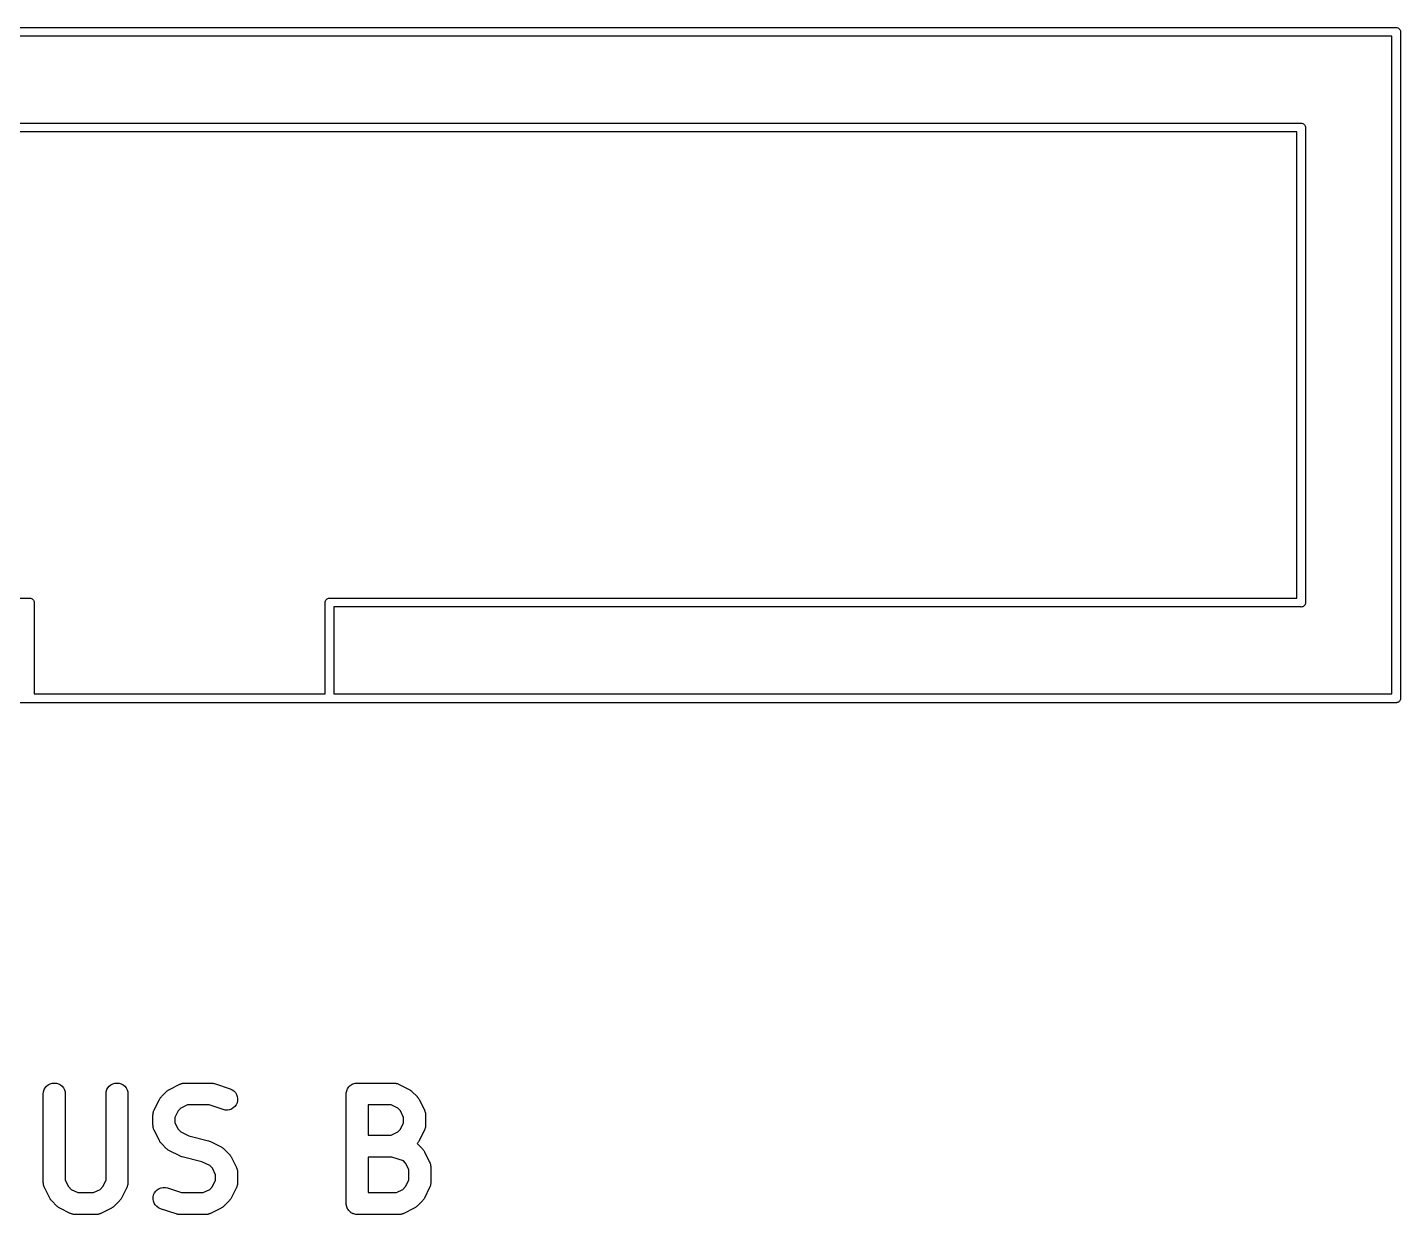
# Model space of a CAD drawing. Extents: x 0.26 to 6.88, y 0.69 to 3.68.
# Drawn here: x 5.243 to 5.982, y 0.692 to 1.332 of the extents above; entities that cross this region are included whole.
import ezdxf

# ---------------------------------------------------------------- set-up
doc = ezdxf.new("R2010")
doc.units = 0
doc.header["$MEASUREMENT"] = 0
doc.layers.add('BLACK', color=7, linetype='CONTINUOUS')

msp = doc.modelspace()

# ---------------------------------------------------------------- linework, layer by layer
at = {"layer": 'BLACK', "linetype": 'CONTINUOUS'}
for p, q in [((4.67, 1.33189), (5.98, 1.33189)), ((5.98, 1.33189), (5.98012, 1.3319)), ((5.98012, 1.3319), (5.98023, 1.33189)), ((5.98023, 1.33189), (5.98023, 1.33189)), ((5.98023, 1.33189), (5.98058, 1.33186)), ((5.98058, 1.33186), (5.98103, 1.33172)), ((5.98103, 1.33172), (5.98144, 1.3315)), ((5.98144, 1.3315), (5.9818, 1.33121)), ((5.9818, 1.33121), (5.98209, 1.33085)), ((5.97776, 1.32717), (4.67224, 1.32717)), ((5.97776, 0.972835), (5.97776, 1.32717)), ((5.98209, 1.33085), (5.98231, 1.33044)), ((5.98231, 1.33044), (5.98245, 1.32999)), ((5.98245, 1.32999), (5.98249, 1.32953)), ((5.98249, 1.32953), (5.98248, 1.32941)), ((5.98248, 1.32941), (5.98248, 0.970588)), ((4.72118, 1.28031), (5.92882, 1.28031)), ((5.92882, 1.28031), (5.92894, 1.28033)), ((5.92894, 1.28033), (5.92905, 1.28031)), ((5.92905, 1.28031), (5.92905, 1.28031)), ((5.92905, 1.28031), (5.9294, 1.28028)), ((5.9294, 1.28028), (5.92985, 1.28015)), ((5.92985, 1.28015), (5.93026, 1.27993)), ((5.93026, 1.27993), (5.93062, 1.27963)), ((5.93062, 1.27963), (5.93091, 1.27927)), ((5.93091, 1.27927), (5.93113, 1.27886)), ((5.92657, 1.27559), (4.72343, 1.27559)), ((5.92657, 1.02441), (5.92657, 1.27559)), ((5.93113, 1.27886), (5.93127, 1.27842)), ((5.93127, 1.27842), (5.93131, 1.27795)), ((5.93131, 1.27795), (5.9313, 1.27784)), ((5.9313, 1.27784), (5.9313, 1.02216)), ((4.72343, 1.02441), (5.24418, 1.02441)), ((5.24418, 1.02441), (5.24429, 1.02442)), ((5.24429, 1.02442), (5.24441, 1.02441)), ((5.24441, 1.02441), (5.24475, 1.02438)), ((5.24475, 1.02438), (5.2452, 1.02424)), ((5.2452, 1.02424), (5.24561, 1.02402)), ((5.24561, 1.02402), (5.24597, 1.02373)), ((5.24597, 1.02373), (5.24626, 1.02337)), ((5.24626, 1.02337), (5.24648, 1.02296)), ((5.24648, 1.02296), (5.24662, 1.02251)), ((5.24662, 1.02251), (5.24666, 1.02205)), ((5.24666, 1.02205), (5.24665, 1.02193)), ((5.24665, 1.02193), (5.24665, 0.972835)), ((5.40334, 1.02205), (5.40338, 1.02251)), ((5.40335, 1.02193), (5.40334, 1.02205)), ((5.40335, 0.972835), (5.40335, 1.02193)), ((5.40338, 1.02251), (5.40352, 1.02296)), ((5.40352, 1.02296), (5.40374, 1.02337)), ((5.40374, 1.02337), (5.40403, 1.02373)), ((5.40403, 1.02373), (5.40439, 1.02402)), ((5.40439, 1.02402), (5.4048, 1.02424)), ((5.4048, 1.02424), (5.40525, 1.02438)), ((5.40525, 1.02438), (5.40559, 1.02441)), ((5.40559, 1.02441), (5.40571, 1.02442)), ((5.40571, 1.02442), (5.40582, 1.02441)), ((5.40582, 1.02441), (5.92657, 1.02441)), ((5.93091, 1.02073), (5.93062, 1.02037)), ((5.93113, 1.02114), (5.93091, 1.02073)), ((5.93127, 1.02158), (5.93113, 1.02114)), ((5.9313, 1.02193), (5.93127, 1.02158)), ((5.9313, 1.02216), (5.93131, 1.02205)), ((5.93131, 1.02205), (5.9313, 1.02193)), ((5.9313, 1.02193), (5.9313, 1.02193)), ((5.92882, 1.01969), (5.40807, 1.01969)), ((5.40807, 1.01969), (5.40807, 0.972835)), ((5.92894, 1.01967), (5.92882, 1.01969)), ((5.9294, 1.01972), (5.92894, 1.01967)), ((5.92985, 1.01985), (5.9294, 1.01972)), ((5.93026, 1.02007), (5.92985, 1.01985)), ((5.93062, 1.02037), (5.93026, 1.02007)), ((5.24665, 0.972835), (5.40335, 0.972835)), ((5.40807, 0.972835), (5.97776, 0.972835)), ((5.9818, 0.968794), (5.98144, 0.968499)), ((5.98209, 0.969154), (5.9818, 0.968794)), ((5.98231, 0.969564), (5.98209, 0.969154)), ((5.98245, 0.970009), (5.98231, 0.969564)), ((5.98249, 0.970472), (5.98245, 0.970009)), ((5.98248, 0.970588), (5.98249, 0.970472)), ((5.24418, 0.96811), (4.67, 0.96811)), ((5.24429, 0.968099), (5.24418, 0.96811)), ((5.24441, 0.96811), (5.24429, 0.968099)), ((5.40559, 0.96811), (5.24441, 0.96811)), ((5.40571, 0.968099), (5.40559, 0.96811)), ((5.40582, 0.96811), (5.40571, 0.968099)), ((5.98, 0.96811), (5.40582, 0.96811)), ((5.98012, 0.968099), (5.98, 0.96811)), ((5.98033, 0.968119), (5.98012, 0.968099)), ((5.98058, 0.968144), (5.98033, 0.968119)), ((5.98103, 0.968279), (5.98058, 0.968144)), ((5.98144, 0.968499), (5.98103, 0.968279)), ((5.25338, 0.761559), (5.25427, 0.762281)), ((5.25427, 0.762281), (5.2553, 0.762815)), ((5.2553, 0.762815), (5.2564, 0.763141)), ((5.2564, 0.763141), (5.25755, 0.763245)), ((5.25755, 0.763245), (5.2587, 0.763125)), ((5.2587, 0.763125), (5.2598, 0.762784)), ((5.2598, 0.762784), (5.26081, 0.762236)), ((5.26081, 0.762236), (5.2617, 0.761501)), ((5.28712, 0.761559), (5.28802, 0.762281)), ((5.28802, 0.762281), (5.28904, 0.762815)), ((5.28904, 0.762815), (5.29015, 0.763141)), ((5.29015, 0.763141), (5.2913, 0.763245)), ((5.2913, 0.763245), (5.29244, 0.763125)), ((5.29244, 0.763125), (5.29354, 0.762784)), ((5.29354, 0.762784), (5.29456, 0.762236)), ((5.29456, 0.762236), (5.29544, 0.761501)), ((5.31955, 0.75981), (5.32517, 0.762622)), ((5.32517, 0.762622), (5.32525, 0.762658)), ((5.32525, 0.762658), (5.32541, 0.762718)), ((5.32541, 0.762718), (5.32556, 0.7628)), ((5.32556, 0.7628), (5.32595, 0.762916)), ((5.32595, 0.762916), (5.32633, 0.763055)), ((5.32633, 0.763055), (5.3265, 0.763083)), ((5.3265, 0.763083), (5.32667, 0.763133)), ((5.32667, 0.763133), (5.32707, 0.763172)), ((5.32707, 0.763172), (5.32747, 0.763235)), ((5.32747, 0.763235), (5.32764, 0.763228)), ((5.32764, 0.763228), (5.32781, 0.763245)), ((5.32781, 0.763245), (5.34187, 0.763245)), ((5.34187, 0.763245), (5.34196, 0.763245)), ((5.34196, 0.763245), (5.34229, 0.763208)), ((5.34229, 0.763208), (5.34262, 0.763198)), ((5.34262, 0.763198), (5.34286, 0.763144)), ((5.34286, 0.763144), (5.3431, 0.763116)), ((5.3431, 0.763116), (5.34342, 0.763016)), ((5.34342, 0.763016), (5.34374, 0.762942)), ((5.34374, 0.762942), (5.35218, 0.76013)), ((5.41648, 0.761559), (5.41691, 0.761908)), ((5.41691, 0.761908), (5.41734, 0.762259)), ((5.41734, 0.762259), (5.41736, 0.762268)), ((5.41736, 0.762268), (5.41738, 0.762281)), ((5.41738, 0.762281), (5.41787, 0.762539)), ((5.41787, 0.762539), (5.41836, 0.7628)), ((5.41836, 0.7628), (5.41838, 0.762806)), ((5.41838, 0.762806), (5.4184, 0.762815)), ((5.4184, 0.762815), (5.41894, 0.762972)), ((5.41894, 0.762972), (5.41947, 0.763133)), ((5.41947, 0.763133), (5.41949, 0.763135)), ((5.41949, 0.763135), (5.41951, 0.763141)), ((5.41951, 0.763141), (5.42006, 0.763191)), ((5.42006, 0.763191), (5.42061, 0.763245)), ((5.42061, 0.763245), (5.4403, 0.763245)), ((5.4403, 0.763245), (5.44038, 0.763245)), ((5.44038, 0.763245), (5.44055, 0.763225)), ((5.44055, 0.763225), (5.44073, 0.76323)), ((5.44073, 0.76323), (5.44112, 0.763161)), ((5.44112, 0.763161), (5.44153, 0.763116)), ((5.44153, 0.763116), (5.44169, 0.763064)), ((5.44169, 0.763064), (5.44186, 0.763034)), ((5.44186, 0.763034), (5.44224, 0.76289)), ((5.44224, 0.76289), (5.44262, 0.762768)), ((5.44262, 0.762768), (5.44278, 0.762684)), ((5.44278, 0.762684), (5.44294, 0.762622)), ((5.44294, 0.762622), (5.44856, 0.75981)), ((5.2516, 0.757422), (5.25173, 0.758568)), ((5.2516, 0.75734), (5.2516, 0.757422)), ((5.2516, 0.709533), (5.2516, 0.75734)), ((5.25173, 0.758568), (5.25208, 0.759666)), ((5.25208, 0.759666), (5.25264, 0.760676)), ((5.25264, 0.760676), (5.25338, 0.761559)), ((5.2617, 0.761501), (5.26243, 0.760608)), ((5.26243, 0.760608), (5.26297, 0.75959)), ((5.26297, 0.75959), (5.2633, 0.758487)), ((5.2633, 0.758487), (5.26341, 0.75734)), ((5.26341, 0.75734), (5.26341, 0.710927)), ((5.28535, 0.757422), (5.28548, 0.758568)), ((5.28535, 0.75734), (5.28535, 0.757422)), ((5.28535, 0.710927), (5.28535, 0.75734)), ((5.28548, 0.758568), (5.28583, 0.759666)), ((5.28583, 0.759666), (5.28638, 0.760676)), ((5.28638, 0.760676), (5.28712, 0.761559)), ((5.29544, 0.761501), (5.29617, 0.760608)), ((5.29617, 0.760608), (5.29671, 0.75959)), ((5.29671, 0.75959), (5.29705, 0.758487)), ((5.29705, 0.758487), (5.29716, 0.75734)), ((5.29716, 0.75734), (5.29716, 0.709533)), ((5.31128, 0.748732), (5.31409, 0.754356)), ((5.31409, 0.754356), (5.31413, 0.75443)), ((5.31413, 0.75443), (5.31431, 0.754708)), ((5.31431, 0.754708), (5.31447, 0.755001)), ((5.31447, 0.755001), (5.31462, 0.755191)), ((5.31462, 0.755191), (5.31476, 0.755397)), ((5.31476, 0.755397), (5.31499, 0.755635)), ((5.31499, 0.755635), (5.3152, 0.755891)), ((5.3152, 0.755891), (5.31801, 0.758703)), ((5.31801, 0.758703), (5.31807, 0.758761)), ((5.31807, 0.758761), (5.31833, 0.758968)), ((5.31833, 0.758968), (5.31857, 0.759196)), ((5.31857, 0.759196), (5.31878, 0.759327)), ((5.31878, 0.759327), (5.31897, 0.75948)), ((5.31897, 0.75948), (5.31927, 0.759633)), ((5.31927, 0.759633), (5.31955, 0.75981)), ((5.35218, 0.76013), (5.35225, 0.760103)), ((5.35225, 0.760103), (5.3533, 0.759619)), ((5.3533, 0.759619), (5.35423, 0.758941)), ((5.35423, 0.758941), (5.35502, 0.758095)), ((5.35502, 0.758095), (5.35562, 0.757113)), ((5.35562, 0.757113), (5.35602, 0.756033)), ((5.35602, 0.756033), (5.3562, 0.754895)), ((5.3562, 0.754895), (5.35616, 0.753743)), ((5.41471, 0.757422), (5.41477, 0.757975)), ((5.41471, 0.757382), (5.41471, 0.757422)), ((5.41471, 0.757381), (5.41471, 0.757382)), ((5.41471, 0.75738), (5.41471, 0.757381)), ((5.41471, 0.75734), (5.41471, 0.75738)), ((5.41471, 0.698285), (5.41471, 0.75734)), ((5.41477, 0.757975), (5.41483, 0.758527)), ((5.41483, 0.758547), (5.41484, 0.758568)), ((5.41483, 0.758527), (5.41483, 0.758547)), ((5.41484, 0.758568), (5.415, 0.759098)), ((5.415, 0.759098), (5.41517, 0.759628)), ((5.41517, 0.759628), (5.41518, 0.759646)), ((5.41518, 0.759646), (5.41519, 0.759666)), ((5.41519, 0.759666), (5.41545, 0.760153)), ((5.41545, 0.760153), (5.41572, 0.760642)), ((5.41572, 0.760642), (5.41573, 0.760658)), ((5.41573, 0.760658), (5.41574, 0.760676)), ((5.41574, 0.760676), (5.4161, 0.761102)), ((5.4161, 0.761102), (5.41645, 0.76153)), ((5.41645, 0.76153), (5.41647, 0.761543)), ((5.41647, 0.761543), (5.41648, 0.761559)), ((5.44856, 0.75981), (5.44864, 0.759772)), ((5.44864, 0.759772), (5.44892, 0.759592)), ((5.44892, 0.759592), (5.44921, 0.759435)), ((5.44921, 0.759435), (5.4494, 0.759279)), ((5.4494, 0.759279), (5.4496, 0.759145)), ((5.4496, 0.759145), (5.44984, 0.758914)), ((5.44984, 0.758914), (5.4501, 0.758703)), ((5.4501, 0.758703), (5.45291, 0.755891)), ((5.45291, 0.755891), (5.45297, 0.755833)), ((5.45297, 0.755833), (5.45318, 0.755573)), ((5.45318, 0.755573), (5.4534, 0.755332)), ((5.4534, 0.755332), (5.45353, 0.755124)), ((5.45353, 0.755124), (5.45369, 0.754932)), ((5.45369, 0.754932), (5.45384, 0.754637)), ((5.45384, 0.754637), (5.45402, 0.754356)), ((5.45402, 0.754356), (5.45683, 0.748732)), ((5.31067, 0.74652), (5.31074, 0.746918)), ((5.31074, 0.746918), (5.31079, 0.747319)), ((5.31079, 0.747319), (5.31084, 0.747485)), ((5.31084, 0.747485), (5.31087, 0.747656)), ((5.31087, 0.747656), (5.31101, 0.748033)), ((5.31101, 0.748033), (5.31114, 0.748418)), ((5.31114, 0.748418), (5.31122, 0.74857)), ((5.31122, 0.74857), (5.31128, 0.748732)), ((5.32423, 0.748217), (5.32247, 0.744697)), ((5.32569, 0.749674), (5.32423, 0.748217)), ((5.32921, 0.751434), (5.32569, 0.749674)), ((5.34091, 0.751434), (5.32921, 0.751434)), ((5.34844, 0.748925), (5.34091, 0.751434)), ((5.34957, 0.748669), (5.34844, 0.748925)), ((5.35072, 0.748636), (5.34957, 0.748669)), ((5.35185, 0.748828), (5.35072, 0.748636)), ((5.35293, 0.749236), (5.35185, 0.748828)), ((5.35391, 0.749846), (5.35293, 0.749236)), ((5.35475, 0.750635), (5.35391, 0.749846)), ((5.35542, 0.751572), (5.35475, 0.750635)), ((5.3559, 0.752621), (5.35542, 0.751572)), ((5.35616, 0.753743), (5.3559, 0.752621)), ((5.42652, 0.751434), (5.42652, 0.735124)), ((5.4389, 0.751434), (5.42652, 0.751434)), ((5.44242, 0.749674), (5.4389, 0.751434)), ((5.44388, 0.748217), (5.44242, 0.749674)), ((5.44564, 0.744697), (5.44388, 0.748217)), ((5.45683, 0.748732), (5.45687, 0.748658)), ((5.45687, 0.748658), (5.45692, 0.748495)), ((5.45692, 0.748495), (5.45701, 0.748342)), ((5.45701, 0.748342), (5.45712, 0.747955)), ((5.45712, 0.747955), (5.45726, 0.747576)), ((5.45726, 0.747576), (5.45729, 0.747404)), ((5.45729, 0.747404), (5.45734, 0.747238)), ((5.45734, 0.747238), (5.45738, 0.746836)), ((5.45738, 0.746836), (5.45744, 0.746438)), ((5.31066, 0.746174), (5.31068, 0.746346)), ((5.31066, 0.746091), (5.31066, 0.746174)), ((5.31066, 0.740467), (5.31066, 0.746091)), ((5.31067, 0.740294), (5.31066, 0.740467)), ((5.31068, 0.746346), (5.31067, 0.74652)), ((5.31067, 0.74012), (5.31067, 0.740294)), ((5.31073, 0.739721), (5.31067, 0.74012)), ((5.31077, 0.73932), (5.31073, 0.739721)), ((5.32247, 0.744697), (5.32247, 0.741861)), ((5.32247, 0.741861), (5.32423, 0.738341)), ((5.44388, 0.738341), (5.44564, 0.741861)), ((5.44564, 0.741861), (5.44564, 0.744697)), ((5.45737, 0.73964), (5.45732, 0.739239)), ((5.45744, 0.740038), (5.45737, 0.73964)), ((5.45745, 0.740384), (5.45743, 0.740212)), ((5.45743, 0.740212), (5.45744, 0.740038)), ((5.45744, 0.746438), (5.45744, 0.746264)), ((5.45744, 0.746264), (5.45745, 0.746091)), ((5.45745, 0.746091), (5.45745, 0.740467)), ((5.45745, 0.740467), (5.45745, 0.740384)), ((5.31082, 0.739154), (5.31077, 0.73932)), ((5.31085, 0.738982), (5.31082, 0.739154)), ((5.31099, 0.738603), (5.31085, 0.738982)), ((5.3111, 0.738216), (5.31099, 0.738603)), ((5.31119, 0.738063), (5.3111, 0.738216)), ((5.31125, 0.7379), (5.31119, 0.738063)), ((5.31128, 0.737826), (5.31125, 0.7379)), ((5.31409, 0.732201), (5.31128, 0.737826)), ((5.31427, 0.731921), (5.31409, 0.732201)), ((5.32423, 0.738341), (5.32569, 0.736884)), ((5.32569, 0.736884), (5.32987, 0.73479)), ((5.32987, 0.73479), (5.34049, 0.732135)), ((5.34049, 0.732135), (5.34057, 0.732115)), ((5.34057, 0.732115), (5.3406, 0.732105)), ((5.3406, 0.732105), (5.34063, 0.732101)), ((5.34063, 0.732101), (5.34114, 0.731904)), ((5.42652, 0.735124), (5.4389, 0.735124)), ((5.4389, 0.735124), (5.44242, 0.736884)), ((5.44242, 0.736884), (5.44388, 0.738341)), ((5.45398, 0.732128), (5.4538, 0.73185)), ((5.45402, 0.732202), (5.45398, 0.732128)), ((5.45683, 0.737826), (5.45402, 0.732202)), ((5.45689, 0.737988), (5.45683, 0.737826)), ((5.45697, 0.73814), (5.45689, 0.737988)), ((5.4571, 0.738525), (5.45697, 0.73814)), ((5.45724, 0.738902), (5.4571, 0.738525)), ((5.45727, 0.739073), (5.45724, 0.738902)), ((5.45732, 0.739239), (5.45727, 0.739073)), ((5.31442, 0.731626), (5.31427, 0.731921)), ((5.31458, 0.731434), (5.31442, 0.731626)), ((5.31471, 0.731226), (5.31458, 0.731434)), ((5.31494, 0.730984), (5.31471, 0.731226)), ((5.31514, 0.730725), (5.31494, 0.730984)), ((5.3152, 0.730667), (5.31514, 0.730725)), ((5.31801, 0.727855), (5.3152, 0.730667)), ((5.31827, 0.727644), (5.31801, 0.727855)), ((5.31851, 0.727413), (5.31827, 0.727644)), ((5.31871, 0.727279), (5.31851, 0.727413)), ((5.3189, 0.727123), (5.31871, 0.727279)), ((5.31919, 0.726966), (5.3189, 0.727123)), ((5.31947, 0.726786), (5.31919, 0.726966)), ((5.31955, 0.726748), (5.31947, 0.726786)), ((5.32517, 0.723936), (5.31955, 0.726748)), ((5.34114, 0.731904), (5.34165, 0.731712)), ((5.34165, 0.731712), (5.34168, 0.731698)), ((5.34168, 0.731698), (5.3417, 0.731688)), ((5.3417, 0.731688), (5.34733, 0.728876)), ((5.34733, 0.728876), (5.3474, 0.728839)), ((5.3474, 0.728839), (5.34768, 0.728658)), ((5.34768, 0.728658), (5.34797, 0.728501)), ((5.34797, 0.728501), (5.34816, 0.728345)), ((5.34816, 0.728345), (5.34837, 0.728211)), ((5.34837, 0.728211), (5.3486, 0.72798)), ((5.3486, 0.72798), (5.34886, 0.72777)), ((5.34886, 0.72777), (5.35167, 0.724958)), ((5.35167, 0.724958), (5.35173, 0.724899)), ((5.35173, 0.724899), (5.35194, 0.72464)), ((5.45291, 0.730667), (5.45286, 0.73062)), ((5.45286, 0.73062), (5.45291, 0.730582)), ((5.45312, 0.730923), (5.45291, 0.730667)), ((5.45291, 0.730582), (5.45572, 0.72777)), ((5.45335, 0.731161), (5.45312, 0.730923)), ((5.45349, 0.731367), (5.45335, 0.731161)), ((5.45364, 0.731557), (5.45349, 0.731367)), ((5.4538, 0.73185), (5.45364, 0.731557)), ((5.45572, 0.72777), (5.45578, 0.727711)), ((5.45578, 0.727711), (5.45599, 0.727452)), ((5.45599, 0.727452), (5.45622, 0.727211)), ((5.45622, 0.727211), (5.45635, 0.727002)), ((5.45635, 0.727002), (5.4565, 0.72681)), ((5.4565, 0.72681), (5.45665, 0.726516)), ((5.45665, 0.726516), (5.45683, 0.726235)), ((5.45683, 0.726235), (5.45964, 0.720611)), ((5.3252, 0.723926), (5.32517, 0.723936)), ((5.32522, 0.723912), (5.3252, 0.723926)), ((5.32573, 0.723721), (5.32522, 0.723912)), ((5.32625, 0.723524), (5.32573, 0.723721)), ((5.32627, 0.723519), (5.32625, 0.723524)), ((5.3263, 0.72351), (5.32627, 0.723519)), ((5.32638, 0.723489), (5.3263, 0.72351)), ((5.337, 0.720834), (5.32638, 0.723489)), ((5.34119, 0.71874), (5.337, 0.720834)), ((5.34264, 0.717284), (5.34119, 0.71874)), ((5.3444, 0.713763), (5.34264, 0.717284)), ((5.35194, 0.72464), (5.35217, 0.724398)), ((5.35217, 0.724398), (5.3523, 0.72419)), ((5.3523, 0.72419), (5.35245, 0.723998)), ((5.35245, 0.723998), (5.3526, 0.723704)), ((5.3526, 0.723704), (5.35278, 0.723423)), ((5.35278, 0.723423), (5.35559, 0.717799)), ((5.35559, 0.717799), (5.35563, 0.717724)), ((5.35563, 0.717724), (5.35569, 0.717562)), ((5.35569, 0.717562), (5.35577, 0.717408)), ((5.35577, 0.717408), (5.35589, 0.717021)), ((5.42652, 0.723313), (5.42652, 0.70419)), ((5.43934, 0.723313), (5.42652, 0.723313)), ((5.44554, 0.721244), (5.43934, 0.723313)), ((5.44669, 0.720096), (5.44554, 0.721244)), ((5.44845, 0.716576), (5.44669, 0.720096)), ((5.45964, 0.720611), (5.45968, 0.720537)), ((5.45968, 0.720537), (5.45974, 0.720374)), ((5.45974, 0.720374), (5.45982, 0.72022)), ((5.45982, 0.72022), (5.45994, 0.719833)), ((5.45994, 0.719833), (5.46007, 0.719455)), ((5.46007, 0.719455), (5.4601, 0.719283)), ((5.4601, 0.719283), (5.46015, 0.719117)), ((5.46015, 0.719117), (5.46019, 0.718715)), ((5.46019, 0.718715), (5.46025, 0.718316)), ((5.46025, 0.718316), (5.46025, 0.718143)), ((5.46025, 0.718143), (5.46026, 0.71797)), ((5.46026, 0.71797), (5.46026, 0.709533)), ((5.26341, 0.710927), (5.26517, 0.707407)), ((5.28359, 0.707407), (5.28535, 0.710927)), ((5.34264, 0.707407), (5.3444, 0.710927)), ((5.3444, 0.710927), (5.3444, 0.713763)), ((5.35589, 0.717021), (5.35603, 0.716643)), ((5.35603, 0.716643), (5.35605, 0.716471)), ((5.35605, 0.716471), (5.3561, 0.716305)), ((5.3561, 0.716305), (5.35614, 0.715903)), ((5.35614, 0.715903), (5.3562, 0.715504)), ((5.3562, 0.715504), (5.3562, 0.715331)), ((5.3562, 0.715331), (5.35621, 0.715157)), ((5.35621, 0.715157), (5.35621, 0.709533)), ((5.44669, 0.707407), (5.44845, 0.710927)), ((5.44845, 0.710927), (5.44845, 0.716576)), ((5.25162, 0.70936), (5.2516, 0.709533)), ((5.25161, 0.709187), (5.25162, 0.70936)), ((5.25168, 0.708788), (5.25161, 0.709187)), ((5.25172, 0.708386), (5.25168, 0.708788)), ((5.25177, 0.70822), (5.25172, 0.708386)), ((5.25179, 0.708048), (5.25177, 0.70822)), ((5.25193, 0.707669), (5.25179, 0.708048)), ((5.25205, 0.707283), (5.25193, 0.707669)), ((5.25213, 0.707129), (5.25205, 0.707283)), ((5.25219, 0.706966), (5.25213, 0.707129)), ((5.25223, 0.706892), (5.25219, 0.706966)), ((5.25504, 0.701268), (5.25223, 0.706892)), ((5.26517, 0.707407), (5.26663, 0.70595)), ((5.26663, 0.70595), (5.27015, 0.70419)), ((5.27015, 0.70419), (5.27861, 0.70419)), ((5.27861, 0.70419), (5.28213, 0.70595)), ((5.28213, 0.70595), (5.28359, 0.707407)), ((5.29654, 0.706892), (5.29372, 0.701268)), ((5.2966, 0.707055), (5.29654, 0.706892)), ((5.29668, 0.707207), (5.2966, 0.707055)), ((5.2968, 0.707591), (5.29668, 0.707207)), ((5.29695, 0.707968), (5.2968, 0.707591)), ((5.29698, 0.70814), (5.29695, 0.707968)), ((5.29703, 0.708305), (5.29698, 0.70814)), ((5.29708, 0.708706), (5.29703, 0.708305)), ((5.29714, 0.709104), (5.29708, 0.708706)), ((5.29716, 0.709451), (5.29714, 0.709278)), ((5.29714, 0.709278), (5.29714, 0.709104)), ((5.29716, 0.709533), (5.29716, 0.709451)), ((5.31071, 0.701881), (5.31097, 0.703003)), ((5.31097, 0.703003), (5.31145, 0.704053)), ((5.31145, 0.704053), (5.31212, 0.704989)), ((5.31212, 0.704989), (5.31296, 0.705778)), ((5.31296, 0.705778), (5.31394, 0.706388)), ((5.31394, 0.706388), (5.31502, 0.706797)), ((5.31502, 0.706797), (5.31616, 0.706988)), ((5.31616, 0.706988), (5.31731, 0.706955)), ((5.31731, 0.706955), (5.31843, 0.706699)), ((5.31843, 0.706699), (5.32596, 0.70419)), ((5.32596, 0.70419), (5.33767, 0.70419)), ((5.33767, 0.70419), (5.34119, 0.70595)), ((5.34119, 0.70595), (5.34264, 0.707407)), ((5.35559, 0.706892), (5.35278, 0.701268)), ((5.35565, 0.707055), (5.35559, 0.706892)), ((5.35574, 0.707207), (5.35565, 0.707055)), ((5.35586, 0.707591), (5.35574, 0.707207)), ((5.356, 0.707968), (5.35586, 0.707591)), ((5.35603, 0.70814), (5.356, 0.707968)), ((5.35609, 0.708305), (5.35603, 0.70814)), ((5.35613, 0.708706), (5.35609, 0.708305)), ((5.3562, 0.709104), (5.35613, 0.708706)), ((5.35621, 0.709451), (5.35619, 0.709278)), ((5.35619, 0.709278), (5.3562, 0.709104)), ((5.35621, 0.709533), (5.35621, 0.709451)), ((5.42652, 0.70419), (5.44172, 0.70419)), ((5.44172, 0.70419), (5.44524, 0.70595)), ((5.44524, 0.70595), (5.44669, 0.707407)), ((5.45964, 0.706892), (5.45683, 0.701268)), ((5.4597, 0.707055), (5.45964, 0.706892)), ((5.45979, 0.707207), (5.4597, 0.707055)), ((5.45991, 0.707591), (5.45979, 0.707207)), ((5.46005, 0.707968), (5.45991, 0.707591)), ((5.46008, 0.70814), (5.46005, 0.707968)), ((5.46014, 0.708305), (5.46008, 0.70814)), ((5.46018, 0.708706), (5.46014, 0.708305)), ((5.46025, 0.709104), (5.46018, 0.708706)), ((5.46026, 0.709451), (5.46024, 0.709278)), ((5.46024, 0.709278), (5.46025, 0.709104)), ((5.46026, 0.709533), (5.46026, 0.709451)), ((5.25522, 0.700987), (5.25504, 0.701268)), ((5.25537, 0.700693), (5.25522, 0.700987)), ((5.25552, 0.7005), (5.25537, 0.700693)), ((5.25565, 0.700292), (5.25552, 0.7005)), ((5.25588, 0.700051), (5.25565, 0.700292)), ((5.25609, 0.699792), (5.25588, 0.700051)), ((5.25614, 0.699733), (5.25609, 0.699792)), ((5.25896, 0.696921), (5.25614, 0.699733)), ((5.25921, 0.69671), (5.25896, 0.696921)), ((5.25945, 0.696479), (5.25921, 0.69671)), ((5.25966, 0.696345), (5.25945, 0.696479)), ((5.25985, 0.696189), (5.25966, 0.696345)), ((5.26014, 0.696033), (5.25985, 0.696189)), ((5.26042, 0.695852), (5.26014, 0.696033)), ((5.26049, 0.695815), (5.26042, 0.695852)), ((5.26612, 0.693003), (5.26049, 0.695815)), ((5.28827, 0.695815), (5.28265, 0.693003)), ((5.28855, 0.695991), (5.28827, 0.695815)), ((5.28885, 0.696144), (5.28855, 0.695991)), ((5.28904, 0.696298), (5.28885, 0.696144)), ((5.28925, 0.696428), (5.28904, 0.696298)), ((5.28949, 0.696656), (5.28925, 0.696428)), ((5.28975, 0.696863), (5.28949, 0.696656)), ((5.28981, 0.696921), (5.28975, 0.696863)), ((5.29262, 0.699733), (5.28981, 0.696921)), ((5.29283, 0.699989), (5.29262, 0.699733)), ((5.29306, 0.700227), (5.29283, 0.699989)), ((5.29319, 0.700434), (5.29306, 0.700227)), ((5.29335, 0.700624), (5.29319, 0.700434)), ((5.29351, 0.700916), (5.29335, 0.700624)), ((5.29369, 0.701194), (5.29351, 0.700916)), ((5.29372, 0.701268), (5.29369, 0.701194)), ((5.31067, 0.70073), (5.31071, 0.701881)), ((5.31085, 0.699592), (5.31067, 0.70073)), ((5.31125, 0.698511), (5.31085, 0.699592)), ((5.31186, 0.697529), (5.31125, 0.698511)), ((5.31264, 0.696683), (5.31186, 0.697529)), ((5.31357, 0.696005), (5.31264, 0.696683)), ((5.31462, 0.695521), (5.31357, 0.696005)), ((5.3147, 0.695494), (5.31462, 0.695521)), ((5.32313, 0.692682), (5.3147, 0.695494)), ((5.34733, 0.695815), (5.3417, 0.693003)), ((5.34761, 0.695991), (5.34733, 0.695815)), ((5.3479, 0.696144), (5.34761, 0.695991)), ((5.34809, 0.696298), (5.3479, 0.696144)), ((5.3483, 0.696428), (5.34809, 0.696298)), ((5.34854, 0.696656), (5.3483, 0.696428)), ((5.3488, 0.696863), (5.34854, 0.696656)), ((5.34886, 0.696921), (5.3488, 0.696863)), ((5.35167, 0.699733), (5.34886, 0.696921)), ((5.35188, 0.699989), (5.35167, 0.699733)), ((5.35211, 0.700227), (5.35188, 0.699989)), ((5.35225, 0.700434), (5.35211, 0.700227)), ((5.3524, 0.700624), (5.35225, 0.700434)), ((5.35256, 0.700916), (5.3524, 0.700624)), ((5.35274, 0.701194), (5.35256, 0.700916)), ((5.35278, 0.701268), (5.35274, 0.701194)), ((5.41476, 0.697731), (5.41471, 0.698285)), ((5.41481, 0.697178), (5.41476, 0.697731)), ((5.41482, 0.697158), (5.41481, 0.697178)), ((5.41482, 0.697138), (5.41482, 0.697158)), ((5.41498, 0.696607), (5.41482, 0.697138)), ((5.41514, 0.696072), (5.41498, 0.696607)), ((5.41515, 0.696054), (5.41514, 0.696072)), ((5.41515, 0.696034), (5.41515, 0.696054)), ((5.41541, 0.695544), (5.41515, 0.696034)), ((5.41567, 0.695051), (5.41541, 0.695544)), ((5.45138, 0.695815), (5.44575, 0.693003)), ((5.45166, 0.695991), (5.45138, 0.695815)), ((5.45195, 0.696144), (5.45166, 0.695991)), ((5.45214, 0.696297), (5.45195, 0.696144)), ((5.45235, 0.696428), (5.45214, 0.696297)), ((5.45259, 0.696656), (5.45235, 0.696428)), ((5.45285, 0.696863), (5.45259, 0.696656)), ((5.45291, 0.696921), (5.45285, 0.696863)), ((5.45572, 0.699733), (5.45291, 0.696921)), ((5.45593, 0.699989), (5.45572, 0.699733)), ((5.45616, 0.700227), (5.45593, 0.699989)), ((5.4563, 0.700434), (5.45616, 0.700227)), ((5.45645, 0.700624), (5.4563, 0.700434)), ((5.45661, 0.700916), (5.45645, 0.700624)), ((5.45679, 0.701194), (5.45661, 0.700916)), ((5.45683, 0.701268), (5.45679, 0.701194)), ((5.26628, 0.69294), (5.26612, 0.693003)), ((5.26643, 0.692857), (5.26628, 0.69294)), ((5.26682, 0.692735), (5.26643, 0.692857)), ((5.26719, 0.69259), (5.26682, 0.692735)), ((5.26736, 0.692561), (5.26719, 0.69259)), ((5.26753, 0.692508), (5.26736, 0.692561)), ((5.26793, 0.692463), (5.26753, 0.692508)), ((5.26833, 0.692395), (5.26793, 0.692463)), ((5.2685, 0.692399), (5.26833, 0.692395)), ((5.26867, 0.69238), (5.2685, 0.692399)), ((5.26876, 0.692379), (5.26867, 0.69238)), ((5.28001, 0.692379), (5.26876, 0.692379)), ((5.28018, 0.692396), (5.28001, 0.692379)), ((5.28035, 0.692389), (5.28018, 0.692396)), ((5.28075, 0.692452), (5.28035, 0.692389)), ((5.28115, 0.692492), (5.28075, 0.692452)), ((5.28132, 0.692542), (5.28115, 0.692492)), ((5.28149, 0.692569), (5.28132, 0.692542)), ((5.28187, 0.692708), (5.28149, 0.692569)), ((5.28226, 0.692825), (5.28187, 0.692708)), ((5.28241, 0.692906), (5.28226, 0.692825)), ((5.28257, 0.692966), (5.28241, 0.692906)), ((5.28265, 0.693003), (5.28257, 0.692966)), ((5.32346, 0.692609), (5.32313, 0.692682)), ((5.32377, 0.692508), (5.32346, 0.692609)), ((5.32402, 0.692481), (5.32377, 0.692508)), ((5.32426, 0.692426), (5.32402, 0.692481)), ((5.32459, 0.692417), (5.32426, 0.692426)), ((5.32492, 0.69238), (5.32459, 0.692417)), ((5.325, 0.692379), (5.32492, 0.69238)), ((5.33906, 0.692379), (5.325, 0.692379)), ((5.33923, 0.692396), (5.33906, 0.692379)), ((5.33941, 0.692389), (5.33923, 0.692396)), ((5.33981, 0.692452), (5.33941, 0.692389)), ((5.34021, 0.692492), (5.33981, 0.692452)), ((5.34037, 0.692542), (5.34021, 0.692492)), ((5.34055, 0.692569), (5.34037, 0.692542)), ((5.34092, 0.692708), (5.34055, 0.692569)), ((5.34131, 0.692825), (5.34092, 0.692708)), ((5.34146, 0.692906), (5.34131, 0.692825)), ((5.34163, 0.692966), (5.34146, 0.692906)), ((5.3417, 0.693003), (5.34163, 0.692966)), ((5.41568, 0.695035), (5.41567, 0.695051)), ((5.41569, 0.695017), (5.41568, 0.695035)), ((5.41605, 0.694586), (5.41569, 0.695017)), ((5.41639, 0.694153), (5.41605, 0.694586)), ((5.41641, 0.694139), (5.41639, 0.694153)), ((5.41642, 0.694123), (5.41641, 0.694139)), ((5.41685, 0.693769), (5.41642, 0.694123)), ((5.41728, 0.693412), (5.41685, 0.693769)), ((5.41729, 0.693402), (5.41728, 0.693412)), ((5.41731, 0.693389), (5.41729, 0.693402)), ((5.4178, 0.693124), (5.41731, 0.693389)), ((5.41829, 0.692857), (5.4178, 0.693124)), ((5.41831, 0.69285), (5.41829, 0.692857)), ((5.41832, 0.692841), (5.41831, 0.69285)), ((5.41885, 0.692676), (5.41832, 0.692841)), ((5.41939, 0.692508), (5.41885, 0.692676)), ((5.41941, 0.692506), (5.41939, 0.692508)), ((5.41943, 0.6925), (5.41941, 0.692506)), ((5.41998, 0.692442), (5.41943, 0.6925)), ((5.42053, 0.69238), (5.41998, 0.692442)), ((5.42057, 0.692379), (5.42053, 0.69238)), ((5.42061, 0.692379), (5.42057, 0.692379)), ((5.42057, 0.692379), (5.42057, 0.692379)), ((5.42057, 0.692379), (5.42057, 0.692379)), ((5.44311, 0.692379), (5.42061, 0.692379)), ((5.44328, 0.692396), (5.44311, 0.692379)), ((5.44346, 0.692389), (5.44328, 0.692396)), ((5.44386, 0.692452), (5.44346, 0.692389)), ((5.44426, 0.692492), (5.44386, 0.692452)), ((5.44442, 0.692542), (5.44426, 0.692492)), ((5.4446, 0.692569), (5.44442, 0.692542)), ((5.44497, 0.692708), (5.4446, 0.692569)), ((5.44536, 0.692825), (5.44497, 0.692708)), ((5.44551, 0.692906), (5.44536, 0.692825)), ((5.44568, 0.692966), (5.44551, 0.692906)), ((5.44575, 0.693003), (5.44568, 0.692966))]:
    msp.add_line(p, q, dxfattribs=at)

doc.saveas('drawing.dxf')
